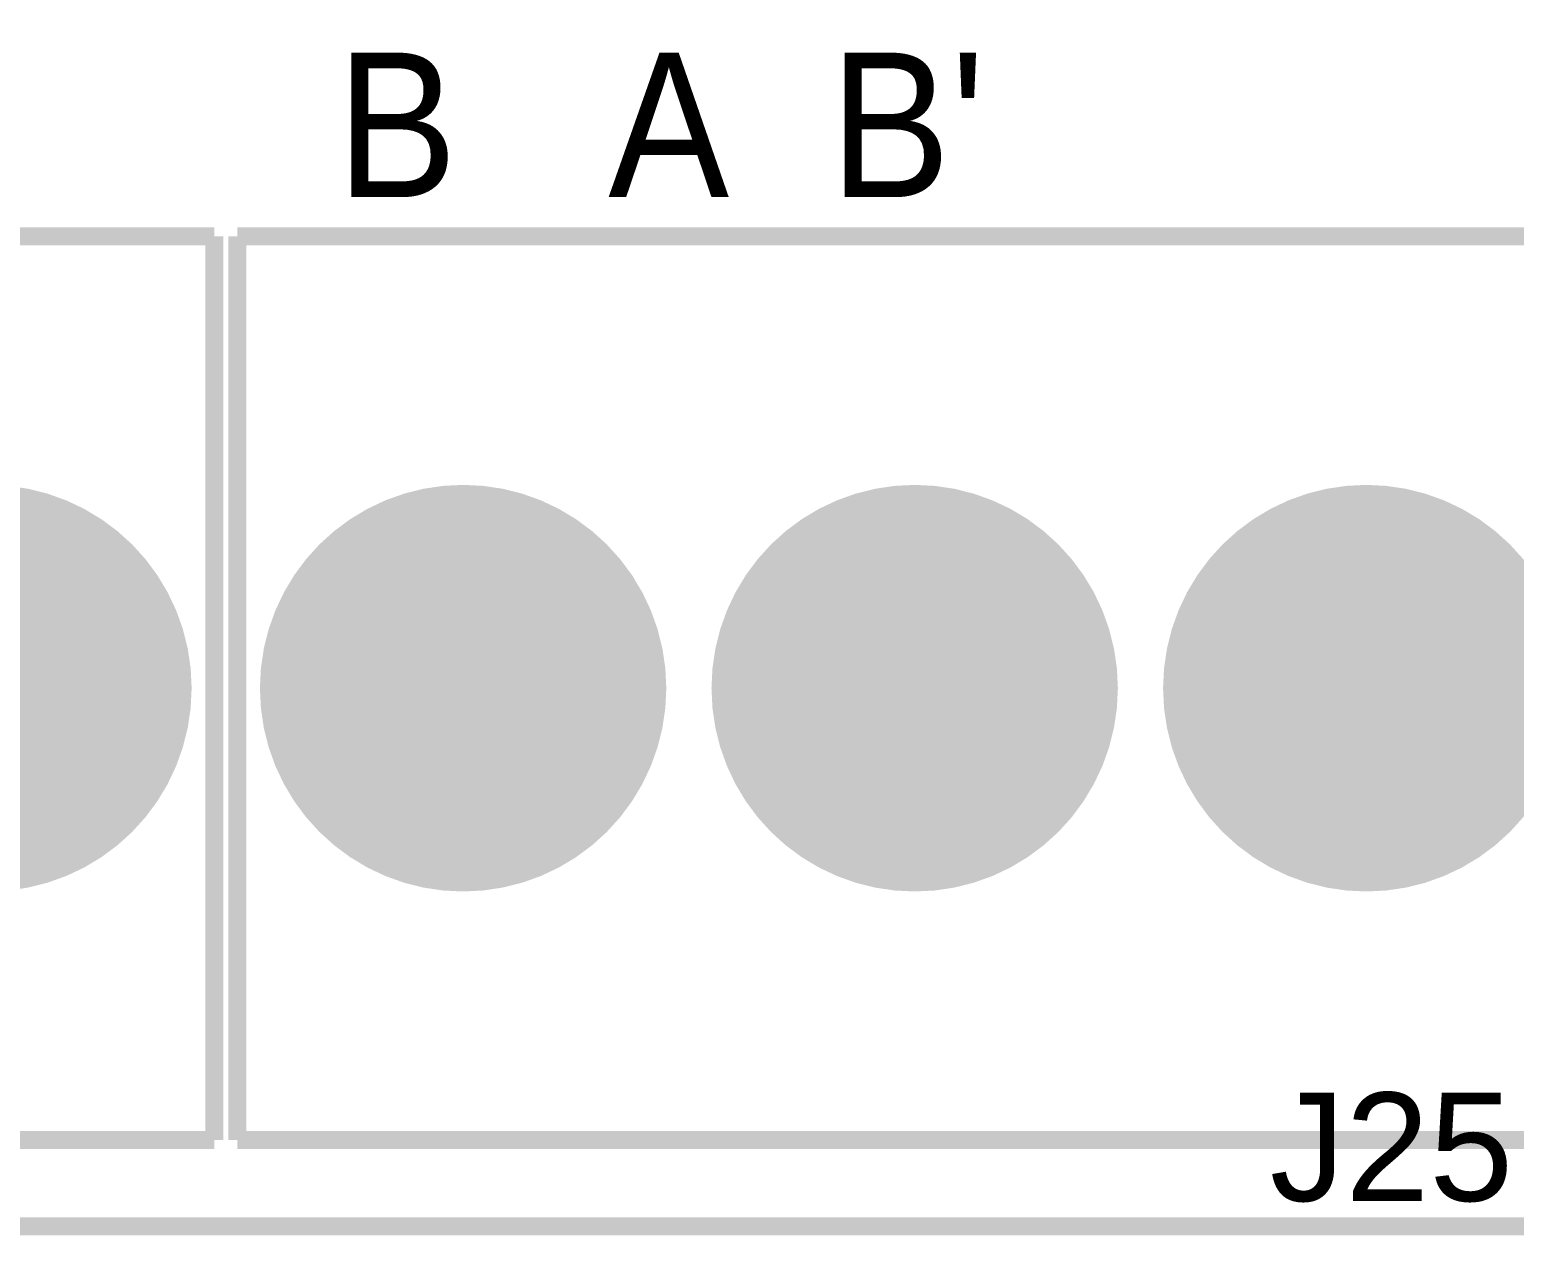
# Model space of a CAD drawing. Header units: inches. Extents: x -2.62 to 2.61, y -2.28 to 2.28.
# Drawn here: x -1.58 to -0.922, y -2.276 to -1.742 of the extents above; entities that cross this region are included whole.
import ezdxf

# ---------------------------------------------------------------- set-up
doc = ezdxf.new("R2010")
doc.units = ezdxf.units.IN
doc.layers.get('0').update_dxf_attribs({"linetype": 'CONTINUOUS'})

# ---------------------------------------------------------------- blocks, each defined once
blk = doc.blocks.new('EPAD')
at = {"const_width": 0.5}
blk.add_lwpolyline([(-0.25, 0, 1), (0.25, 0, 1)], format="xyb", close=True, dxfattribs=at)

msp = doc.modelspace()

# ---------------------------------------------------------------- linework, layer by layer
at = {"const_width": 0.008}
for points in [[(-2.612283, -2.271654), (2.608189, -2.271654), (2.608189, 2.271654), (-2.612283, 2.271654), (-2.612283, -2.271654)], [(-2.612283, -2.271654), (2.608189, -2.271654), (2.608189, 2.271654), (-2.612283, 2.271654), (-2.612283, -2.271654)], [(-2.612283, -2.271654), (2.608189, -2.271654), (2.608189, 2.271654), (-2.612283, 2.271654), (-2.612283, -2.271654)], [(-1.49811, -1.833465), (-2.09811, -1.833465)], [(-1.49811, -1.833465), (-2.09811, -1.833465)], [(-1.49811, -1.833465), (-2.09811, -1.833465)], [(-1.49811, -1.833465), (-1.49811, -2.233465)], [(-1.49811, -1.833465), (-1.49811, -2.233465)], [(-1.49811, -1.833465), (-1.49811, -2.233465)], [(-1.487874, -1.833465), (-1.487874, -2.233465)], [(-0.887874, -1.833465), (-1.487874, -1.833465)], [(-1.487874, -1.833465), (-1.487874, -2.233465)], [(-0.887874, -1.833465), (-1.487874, -1.833465)], [(-1.487874, -1.833465), (-1.487874, -2.233465)], [(-0.887874, -1.833465), (-1.487874, -1.833465)], [(-2.09811, -2.233465), (-1.49811, -2.233465)], [(-2.09811, -2.233465), (-1.49811, -2.233465)], [(-2.09811, -2.233465), (-1.49811, -2.233465)], [(-1.487874, -2.233465), (-0.887874, -2.233465)], [(-1.487874, -2.233465), (-0.887874, -2.233465)], [(-1.487874, -2.233465), (-0.887874, -2.233465)]]:
    msp.add_lwpolyline(points, dxfattribs=at)

# ---------------------------------------------------------------- block references
at = {"xscale": 0.18, "yscale": 0.18}
for p in [(-1.59811, -2.033465), (-1.387874, -2.033465), (-1.187874, -2.033465), (-0.987874, -2.033465)]:
    msp.add_blockref('EPAD', p, dxfattribs=at)

# ---------------------------------------------------------------- texts
for s, height, width, p in [("B   A  B'", 0.064, 0.9375, (-1.443976, -1.816094)), ("B   A  B'", 0.064, 0.9375, (-1.443976, -1.816094)), ("B   A  B'", 0.064, 0.9375, (-1.443976, -1.816094)), ('J25', 0.048, 1.041667, (-1.030591, -2.260472)), ('J25', 0.048, 1.041667, (-1.030591, -2.260472)), ('J25', 0.048, 1.041667, (-1.030591, -2.260472))]:
    msp.add_text(s, height=height, dxfattribs=dict(width=width)).set_placement(p)

doc.saveas('drawing.dxf')
